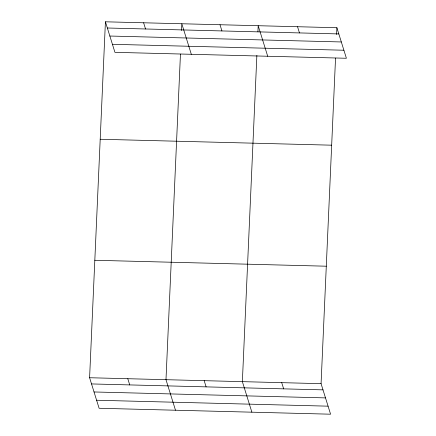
<?xml version="1.0" encoding="UTF-8"?>
<svg xmlns="http://www.w3.org/2000/svg" width="436" height="436" viewBox="0 0 436 436"><rect width="100%" height="100%" fill="white"/><g stroke="black" fill="none" stroke-linecap="round" stroke-linejoin="round"><path stroke-width="0.65" d="M335.54 58.108L321.07 383.664L330.581 414.2L99.108 408.27L89.598 377.734L105.419 21.8L336.892 27.73L346.402 58.266L114.93 52.336L105.419 21.8M180.455 54.135L165.985 379.691L175.495 410.227M181.507 30.509L181.807 23.757L191.317 54.293M256.869 55.416L242.367 381.647L251.877 412.183M257.921 31.79L258.194 25.713L267.704 56.249M336.592 34.482L336.892 27.73M107.354 28.002L338.821 33.932M109.856 36.03L341.323 41.96M112.428 44.303L343.9 50.233M100.198 139.258L331.671 145.188M94.819 260.276L326.292 266.205M89.598 377.734L321.07 383.664M91.527 383.936L323 389.866M94.029 391.964L325.501 397.894M96.607 400.243L328.079 406.167M297.543 26.721L299.472 32.923M220 24.738L221.929 30.934M281.716 382.655L283.651 388.858M143.613 22.781L145.542 28.978M204.179 380.672L206.108 386.868M127.792 378.715L129.721 384.912"/></g></svg>
